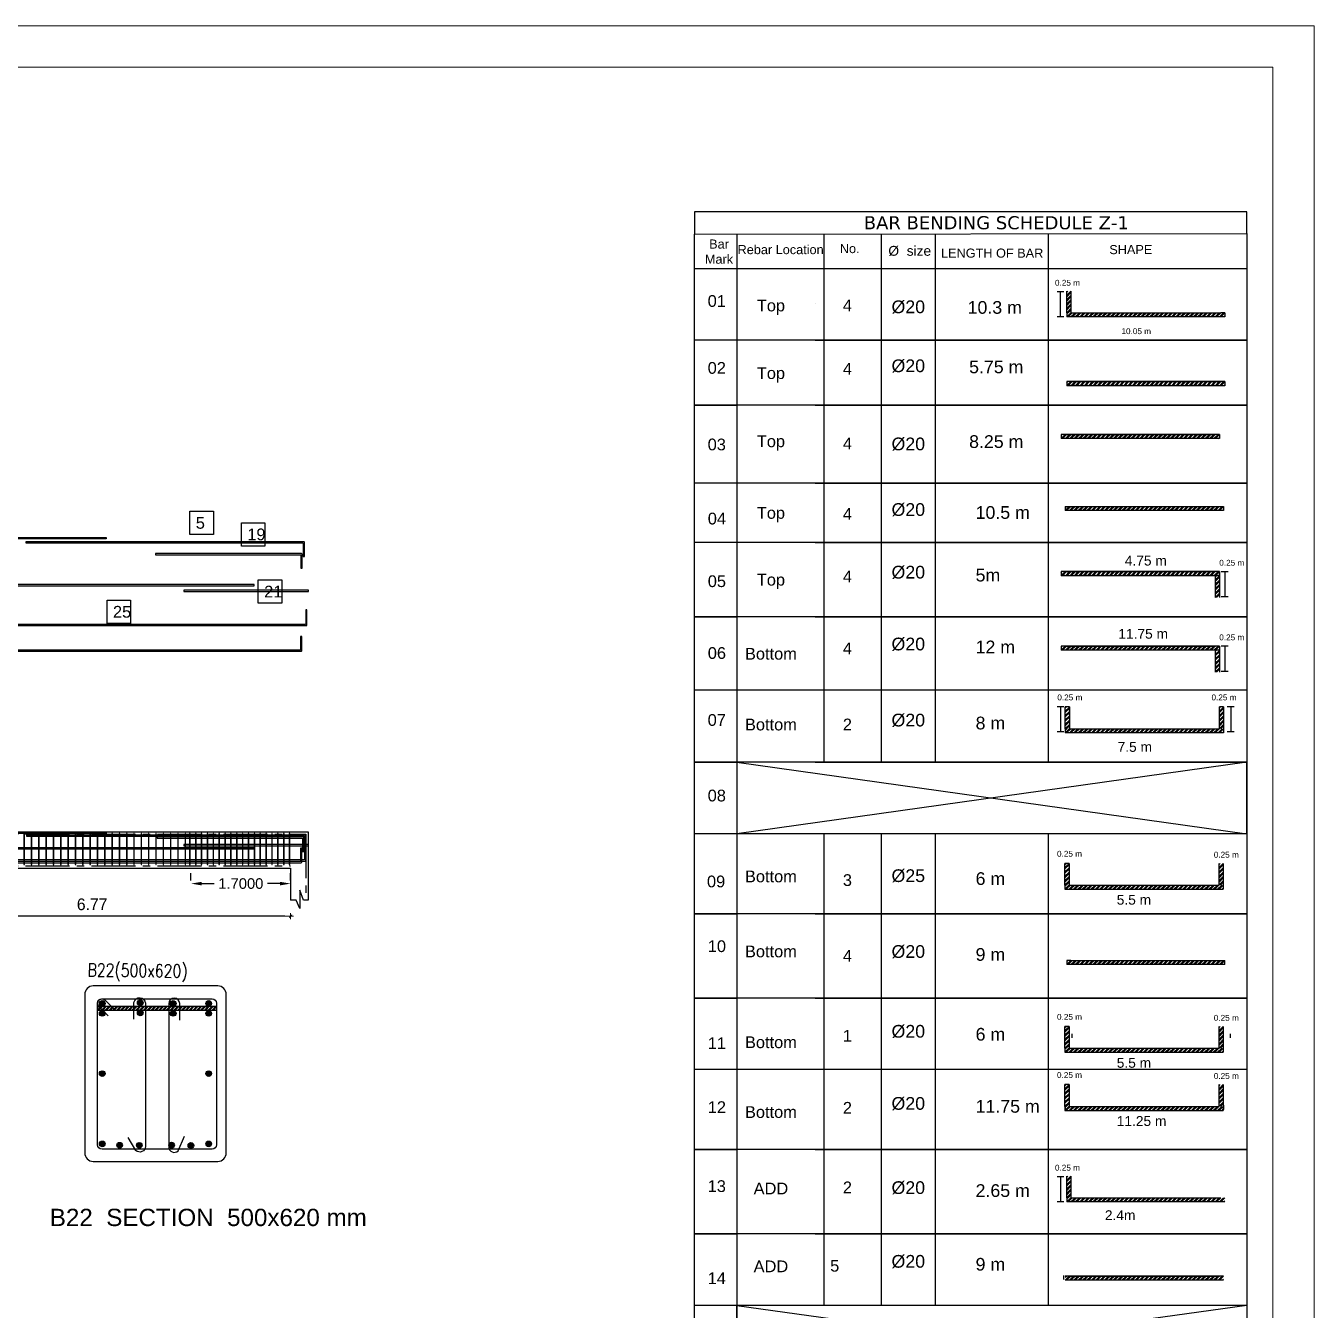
# Model space of a CAD drawing. Header units: inches. Extents: x 16 to 269, y 163 to 682.
# Drawn here: x 63.8 to 85.77, y 488.36 to 510.26 of the extents above; entities that cross this region are included whole.
import ezdxf
from ezdxf.enums import TextEntityAlignment as Align

# ---------------------------------------------------------------- set-up
doc = ezdxf.new("R2010")
doc.units = ezdxf.units.IN
doc.header["$MEASUREMENT"] = 0
doc.linetypes.add('CENTER2', pattern=[1.125, 0.75, -0.125, 0.125, -0.125])
doc.layers.get('Defpoints').update_dxf_attribs({"lineweight": 5})
for name, color, linetype in [('AutoRebar - BBS', 2, 'Continuous'), ('CDEC-FRAMING-PLAN', 7, 'Continuous'), ('CDEC-TEXT-25-SCALE', 70, 'Continuous'), ('S-ADDREINF', 3, 'Continuous'), ('S-MAINBAR', 5, 'Continuous'), ('S-OUTLINE', 7, 'Continuous'), ('S-SKIN', 6, 'Continuous'), ('S-TEXT', 2, 'Continuous'), ('Text', 7, 'Continuous')]:
    doc.layers.add(name, color=color, linetype=linetype)
doc.layers.add('Dim', color=7, linetype='Continuous', lineweight=5)
doc.layers.add('Sheet_Borders', color=7, linetype='Continuous', lineweight=5)
doc.styles.add('Arial_1', font='arial.ttf', dxfattribs={"height": 0.45})
doc.styles.add('CDEC-22-100', font='romans.shx', dxfattribs={"width": 0.8, "height": 0.22})
doc.styles.add('MtXpl_Verdana', font='verdana.ttf')
doc.styles.get("Standard").update_dxf_attribs({"font": 'arial.ttf'})
doc.styles.add('XREF-AXIS$0$X-OPTA', font='x-opta1d.shx')
doc.dimstyles.get("Standard").update_dxf_attribs({"dimtxt": 0.18, "dimasz": 0.18, "dimexe": 0.18, "dimexo": 0.0625, "dimgap": 0.09, "dimtad": 0, "dimtih": 1, "dimtoh": 1, "dimdec": 4, "dimzin": 0, "dimdsep": 46, "dimtxsty": 'Standard', "dimcen": 0.09, "dimadec": 0, "dimazin": 0, "dimtfac": 1, "dimtdec": 4, "dimtofl": 0, "dimtmove": 0, "dimatfit": 3, "dimfxl": 1, "dimtolj": 1, "dimtzin": 0, "dimarcsym": 0})
doc.dimstyles.new('XREF-AXIS$0$DIM100 FINAL..2010', dxfattribs={"dimtxt": 0.2, "dimasz": 0.1, "dimexe": 100, "dimexo": 100, "dimgap": 0.1, "dimtad": 1, "dimzin": 1, "dimdsep": 46, "dimtxsty": 'XREF-AXIS$0$X-OPTA', "dimblk": 'XREF-AXIS$0$TIK', "dimcen": 0.01, "dimse1": 1, "dimse2": 1, "dimclrd": 256, "dimclre": 1, "dimclrt": 3, "dimazin": 0, "dimtfac": 1, "dimtix": 1, "dimtmove": 1, "dimatfit": 3, "dimfxl": 10, "dimfxlon": 1, "dimarcsym": 0})

# ---------------------------------------------------------------- blocks, each defined once
blk = doc.blocks.new('XREF-AXIS$0$TIK')
for p, q in [((-1, 0), (0.5, 0)), ((0, 0.5), (0, -0.5))]:
    blk.add_line(p, q)
at = {"const_width": 0.15}
blk.add_lwpolyline([(0.25, 0.25), (-0.25, -0.25)], dxfattribs=at)
blk = doc.blocks.new('*D603')
at = {"layer": 'Defpoints', "color": 0, "transparency": 16777216}
for p in [(83.998, 75.398), (90.767, 75.398), (83.998, 73.407)]:
    blk.add_point(p, dxfattribs=at)
at = {"layer": 'Dim', "lineweight": -2, "transparency": 16777216}
blk.add_line((90.667, 73.407), (84.098, 73.407), dxfattribs=at)
at = {"layer": 'Dim', "lineweight": -2, "transparency": 16777216, "xscale": 0.1, "yscale": 0.1, "zscale": 0.1, "rotation": 180}
blk.add_blockref('XREF-AXIS$0$TIK', (83.998, 73.407), dxfattribs=at)
at = {"layer": 'Dim', "lineweight": -2, "transparency": 16777216, "xscale": 0.1, "yscale": 0.1, "zscale": 0.1}
blk.add_blockref('XREF-AXIS$0$TIK', (90.767, 73.407), dxfattribs=at)
at = {"layer": 'Dim', "color": 3, "transparency": 16777216, "insert": (87.382, 73.607), "char_height": 0.2, "attachment_point": 5, "style": 'XREF-AXIS$0$X-OPTA'}
blk.add_mtext('6.77', dxfattribs=at)
blk = doc.blocks.new('*D612')
at = {"layer": 'Defpoints', "color": 0, "transparency": 16777216}
for p in [(89.067, 73.952), (90.767, 73.961), (90.767, 73.952)]:
    blk.add_point(p, dxfattribs=at)
at = {"layer": 'Dim', "color": 0, "lineweight": -2, "transparency": 16777216}
for p, q in [((89.067, 74.014), (89.067, 74.141)), ((90.767, 74.014), (90.767, 74.141)), ((89.247, 73.961), (89.462, 73.961)), ((90.587, 73.961), (90.372, 73.961))]:
    blk.add_line(p, q, dxfattribs=at)
at = {"layer": 'Dim', "color": 0, "transparency": 16777216}
for points in [[(89.247, 73.991), (89.247, 73.931), (89.067, 73.961)], [(90.587, 73.991), (90.587, 73.931), (90.767, 73.961)]]:
    blk.add_solid(points, dxfattribs=at)
at = {"layer": 'Dim', "color": 0, "transparency": 16777216, "insert": (89.917, 73.961), "char_height": 0.18, "attachment_point": 5}
blk.add_mtext('\\A1;1.7000', dxfattribs=at)
blk = doc.blocks.new('*U596')
at = {"color": 1}
blk.add_lwpolyline([(0.005, -0.265), (0.005, 0.265), (-0.005, 0.265), (-0.005, -0.265)], close=True, dxfattribs=at)
blk = doc.blocks.new('*U597')
at = {"color": 0, "linetype": 'ByBlock', "lineweight": -2, "transparency": 16777216}
for p in [(0, 0), (0.1, 0), (0.2, 0), (0.3, 0), (0.4, 0), (0.5, 0), (0.6, 0), (0.7, 0), (0.8, 0), (0.9, 0), (1, 0), (1.1, 0), (1.2, 0), (1.3, 0), (1.4, 0), (1.5, 0), (1.6, 0), (1.7, 0)]:
    blk.add_blockref('*U596', p, dxfattribs=at)
blk = doc.blocks.new('*U582')
at = {"color": 1}
blk.add_lwpolyline([(0.005, -0.265), (0.005, 0.265), (-0.005, 0.265), (-0.005, -0.265)], close=True, dxfattribs=at)
blk = doc.blocks.new('*U583')
at = {"color": 0, "linetype": 'ByBlock', "lineweight": -2, "transparency": 16777216}
for p in [(0, 0), (0.125, 0), (0.25, 0), (0.375, 0), (0.5, 0), (0.625, 0), (0.75, 0), (0.875, 0), (1, 0), (1.125, 0), (1.25, 0), (1.375, 0), (1.5, 0), (1.625, 0), (1.75, 0), (1.875, 0), (2, 0), (2.125, 0), (2.25, 0), (2.375, 0), (2.5, 0), (2.625, 0), (2.75, 0), (2.875, 0), (3, 0), (3.125, 0), (3.25, 0)]:
    blk.add_blockref('*U582', p, dxfattribs=at)
blk = doc.blocks.new('753897')
at = {"layer": 'S-ADDREINF'}
h = blk.add_hatch(color=256, dxfattribs=at)
edge = h.paths.add_edge_path()
edge.add_arc((87.55509, 71.74815), 0.04826, 0, 360)
h = blk.add_hatch(color=256, dxfattribs=at)
edge = h.paths.add_edge_path()
edge.add_arc((88.20231, 71.7573), 0.04826, 0, 360)
h = blk.add_hatch(color=256, dxfattribs=at)
edge = h.paths.add_edge_path()
edge.add_arc((88.76488, 71.74815), 0.04826, 0, 360)
h = blk.add_hatch(color=256, dxfattribs=at)
edge = h.paths.add_edge_path()
edge.add_arc((89.36978, 71.74815), 0.04826, 0, 360)
at = {"layer": 'S-MAINBAR'}
h = blk.add_hatch(color=256, dxfattribs=at)
edge = h.paths.add_edge_path()
edge.add_arc((87.55509, 71.91707), 0.04826, 0, 360)
h = blk.add_hatch(color=256, dxfattribs=at)
edge = h.paths.add_edge_path()
edge.add_arc((88.20231, 71.92623), 0.04826, 0, 360)
h = blk.add_hatch(color=256, dxfattribs=at)
edge = h.paths.add_edge_path()
edge.add_arc((88.76488, 71.91707), 0.04826, 0, 360)
h = blk.add_hatch(color=256, dxfattribs=at)
edge = h.paths.add_edge_path()
edge.add_arc((89.36978, 71.91707), 0.04826, 0, 360)
h = blk.add_hatch(color=256, dxfattribs=at)
edge = h.paths.add_edge_path()
edge.add_arc((87.55509, 69.52322), 0.04826, 0, 360)
h = blk.add_hatch(color=256, dxfattribs=at)
edge = h.paths.add_edge_path()
edge.add_arc((87.85101, 69.49947), 0.04826, 0, 360)
at = {"layer": 'S-MAINBAR', "true_color": 0x136734}
h = blk.add_hatch(color=116, dxfattribs=at)
edge = h.paths.add_edge_path()
edge.add_arc((88.18608, 69.49884), 0.04826, 0, 360)
h = blk.add_hatch(color=116, dxfattribs=at)
edge = h.paths.add_edge_path()
edge.add_arc((88.73728, 69.50111), 0.04826, 0, 360)
at = {"layer": 'S-MAINBAR'}
h = blk.add_hatch(color=256, dxfattribs=at)
edge = h.paths.add_edge_path()
edge.add_arc((89.06659, 69.49696), 0.04826, 0, 360)
h = blk.add_hatch(color=256, dxfattribs=at)
edge = h.paths.add_edge_path()
edge.add_arc((89.36978, 69.52322), 0.04826, 0, 360)
at = {"layer": 'S-SKIN'}
h = blk.add_hatch(color=256, dxfattribs=at)
edge = h.paths.add_edge_path()
edge.add_arc((87.55509, 70.72015), 0.04826, 0, 360)
h = blk.add_hatch(color=256, dxfattribs=at)
edge = h.paths.add_edge_path()
edge.add_arc((89.36978, 70.72015), 0.04826, 0, 360)
at = {"layer": 'S-TEXT', "transparency": 33554687}
h = blk.add_hatch(dxfattribs=at)
h.set_pattern_fill('ANSI32', scale=0.004826)
h.set_pattern_definition([(45, (-393.049694, 944.723367), (-0.032506084, 0.032506084), []), (45, (-393.028023, 944.723367), (-0.032506084, 0.032506084), [])])
h.paths.add_polyline_path([(89.50343, 71.8693), (87.47923, 71.8693), (87.47923, 71.79775), (89.50343, 71.79775)])
at = {"layer": 'Text'}
h = blk.add_hatch(dxfattribs=at)
h.set_pattern_fill('ANSI32', color=5, scale=0.14042)
h.set_pattern_definition([(45, (77.798126, 118.40226), (-0.037234373, 0.037234373), []), (45, (77.82295, 118.40226), (-0.037234373, 0.037234373), [])])
h.paths.add_polyline_path([(104.06794, 84.06545), (103.99773, 84.06545), (103.99773, 83.69451), (104.06794, 83.69451)])
h = blk.add_hatch(dxfattribs=at)
h.set_pattern_fill('ANSI32', color=5, scale=0.14042)
h.set_pattern_definition([(45, (77.798126, 113.93782), (-0.037234373, 0.037234373), []), (45, (77.82295, 113.93782), (-0.037234373, 0.037234373), [])])
h.paths.add_polyline_path([(106.69464, 83.6243), (106.69464, 83.69451), (103.99773, 83.69451), (103.99773, 83.6243)])
h = blk.add_hatch(dxfattribs=at)
h.set_pattern_fill('ANSI32', color=5, scale=0.14042)
h.set_pattern_definition([(45, (77.798126, 112.76486), (-0.037234373, 0.037234373), []), (45, (77.82295, 112.76486), (-0.037234373, 0.037234373), [])])
h.paths.add_polyline_path([(106.69464, 82.45134), (106.69464, 82.52155), (103.99773, 82.52155), (103.99773, 82.45134)])
h = blk.add_hatch(dxfattribs=at)
h.set_pattern_fill('ANSI32', color=5, scale=0.14042)
h.set_pattern_definition([(45, (77.704383, 111.862206), (-0.037234373, 0.037234373), []), (45, (77.729206, 111.862206), (-0.037234373, 0.037234373), [])])
h.paths.add_polyline_path([(106.60237, 81.6189), (103.90399, 81.6189), (103.90399, 81.54869), (106.60237, 81.54869)])
h = blk.add_hatch(dxfattribs=at)
h.set_pattern_fill('ANSI32', color=5, scale=0.14042)
h.set_pattern_definition([(45, (77.773294, 110.63706), (-0.037234373, 0.037234373), []), (45, (77.798117, 110.63706), (-0.037234373, 0.037234373), [])])
h.paths.add_polyline_path([(106.67128, 80.39375), (103.9729, 80.39375), (103.9729, 80.32354), (106.67128, 80.32354)])
h = blk.add_hatch(dxfattribs=at)
h.set_pattern_fill('ANSI32', color=5, scale=0.14042)
h.set_pattern_definition([(45, (77.704383, 109.52449), (-0.037234373, 0.037234373), []), (45, (77.729206, 109.52449), (-0.037234373, 0.037234373), [])])
h.paths.add_polyline_path([(106.60237, 79.28118), (103.90399, 79.28118), (103.90399, 79.21097), (106.60237, 79.21097)])
h = blk.add_hatch(dxfattribs=at)
h.set_pattern_fill('ANSI32', color=5, scale=0.14042)
h.set_pattern_definition([(45, (80.33202, 113.547344), (-0.037234373, 0.037234373), []), (45, (80.356843, 113.547344), (-0.037234373, 0.037234373), [])])
h.paths.add_polyline_path([(106.60184, 79.21053), (106.53163, 79.21053), (106.53163, 78.83959), (106.60184, 78.83959)])
h = blk.add_hatch(dxfattribs=at)
h.set_pattern_fill('ANSI32', color=5, scale=0.14042)
h.set_pattern_definition([(45, (77.704383, 108.2531), (-0.037234373, 0.037234373), []), (45, (77.729206, 108.2531), (-0.037234373, 0.037234373), [])])
h.paths.add_polyline_path([(106.60237, 78.00979), (103.90399, 78.00979), (103.90399, 77.93958), (106.60237, 77.93958)])
h = blk.add_hatch(dxfattribs=at)
h.set_pattern_fill('ANSI32', color=5, scale=0.14042)
h.set_pattern_definition([(45, (80.33202, 112.27595), (-0.037234373, 0.037234373), []), (45, (80.356843, 112.27595), (-0.037234373, 0.037234373), [])])
h.paths.add_polyline_path([(106.60184, 77.93914), (106.53163, 77.93914), (106.53163, 77.5682), (106.60184, 77.5682)])
h = blk.add_hatch(dxfattribs=at)
h.set_pattern_fill('ANSI32', color=5, scale=0.14042)
h.set_pattern_definition([(45, (77.773294, 111.30972), (-0.037234373, 0.037234373), []), (45, (77.798117, 111.30972), (-0.037234373, 0.037234373), [])])
h.paths.add_polyline_path([(104.04311, 76.97291), (103.9729, 76.97291), (103.9729, 76.60197), (104.04311, 76.60197)])
h = blk.add_hatch(dxfattribs=at)
h.set_pattern_fill('ANSI32', color=5, scale=0.14042)
h.set_pattern_definition([(45, (80.40146, 111.30972), (-0.037234373, 0.037234373), []), (45, (80.426283, 111.30972), (-0.037234373, 0.037234373), [])])
h.paths.add_polyline_path([(106.67128, 76.97291), (106.60107, 76.97291), (106.60107, 76.60197), (106.67128, 76.60197)])
h = blk.add_hatch(dxfattribs=at)
h.set_pattern_fill('ANSI32', color=5, scale=0.14042)
h.set_pattern_definition([(45, (77.773294, 106.845277), (-0.037234373, 0.037234373), []), (45, (77.798117, 106.845277), (-0.037234373, 0.037234373), [])])
h.paths.add_polyline_path([(106.67128, 76.60197), (103.9729, 76.60197), (103.9729, 76.53176), (106.67128, 76.53176)])
h = blk.add_hatch(dxfattribs=at)
h.set_pattern_fill('ANSI32', color=5, scale=0.14042)
h.set_pattern_definition([(45, (77.76742, 108.64365), (-0.037234373, 0.037234373), []), (45, (77.792245, 108.64365), (-0.037234373, 0.037234373), [])])
h.paths.add_polyline_path([(104.03724, 74.30683), (103.96703, 74.30683), (103.96703, 73.93589), (104.03724, 73.93589)])
h = blk.add_hatch(dxfattribs=at)
h.set_pattern_fill('ANSI32', color=5, scale=0.14042)
h.set_pattern_definition([(45, (80.39559, 108.64365), (-0.037234373, 0.037234373), []), (45, (80.42041, 108.64365), (-0.037234373, 0.037234373), [])])
h.paths.add_polyline_path([(106.66541, 74.30683), (106.5952, 74.30683), (106.5952, 73.93589), (106.66541, 73.93589)])
h = blk.add_hatch(dxfattribs=at)
h.set_pattern_fill('ANSI32', color=5, scale=0.14042)
h.set_pattern_definition([(45, (77.76742, 104.179204), (-0.037234373, 0.037234373), []), (45, (77.792245, 104.179204), (-0.037234373, 0.037234373), [])])
h.paths.add_polyline_path([(106.66541, 73.93589), (103.96703, 73.93589), (103.96703, 73.86568), (106.66541, 73.86568)])
h = blk.add_hatch(dxfattribs=at)
h.set_pattern_fill('ANSI32', color=5, scale=0.14042)
h.set_pattern_definition([(45, (77.798126, 102.895496), (-0.037234373, 0.037234373), []), (45, (77.82295, 102.895496), (-0.037234373, 0.037234373), [])])
h.paths.add_polyline_path([(106.69464, 72.58198), (106.69464, 72.65219), (103.99773, 72.65219), (103.99773, 72.58198)])
h = blk.add_hatch(dxfattribs=at)
h.set_pattern_fill('ANSI32', color=5, scale=0.14042)
h.set_pattern_definition([(45, (77.76742, 105.862466), (-0.037234373, 0.037234373), []), (45, (77.792245, 105.862466), (-0.037234373, 0.037234373), [])])
h.paths.add_polyline_path([(104.03724, 71.52565), (103.96703, 71.52565), (103.96703, 71.15471), (104.03724, 71.15471)])
h = blk.add_hatch(dxfattribs=at)
h.set_pattern_fill('ANSI32', color=5, scale=0.14042)
h.set_pattern_definition([(45, (80.39559, 105.862466), (-0.037234373, 0.037234373), []), (45, (80.42041, 105.862466), (-0.037234373, 0.037234373), [])])
h.paths.add_polyline_path([(106.66541, 71.52565), (106.5952, 71.52565), (106.5952, 71.15471), (106.66541, 71.15471)])
h = blk.add_hatch(dxfattribs=at)
h.set_pattern_fill('ANSI32', color=5, scale=0.14042)
h.set_pattern_definition([(45, (77.76742, 101.39802), (-0.037234373, 0.037234373), []), (45, (77.792245, 101.39802), (-0.037234373, 0.037234373), [])])
h.paths.add_polyline_path([(106.66541, 71.15471), (103.96703, 71.15471), (103.96703, 71.0845), (106.66541, 71.0845)])
h = blk.add_hatch(dxfattribs=at)
h.set_pattern_fill('ANSI32', color=5, scale=0.14042)
h.set_pattern_definition([(45, (77.76742, 104.8707), (-0.037234373, 0.037234373), []), (45, (77.792245, 104.8707), (-0.037234373, 0.037234373), [])])
h.paths.add_polyline_path([(104.03724, 70.53388), (103.96703, 70.53388), (103.96703, 70.16294), (104.03724, 70.16294)])
h = blk.add_hatch(dxfattribs=at)
h.set_pattern_fill('ANSI32', color=5, scale=0.14042)
h.set_pattern_definition([(45, (80.39559, 104.8707), (-0.037234373, 0.037234373), []), (45, (80.42041, 104.8707), (-0.037234373, 0.037234373), [])])
h.paths.add_polyline_path([(106.66541, 70.53388), (106.5952, 70.53388), (106.5952, 70.16294), (106.66541, 70.16294)])
h = blk.add_hatch(dxfattribs=at)
h.set_pattern_fill('ANSI32', color=5, scale=0.14042)
h.set_pattern_definition([(45, (77.76742, 100.406255), (-0.037234373, 0.037234373), []), (45, (77.792245, 100.406255), (-0.037234373, 0.037234373), [])])
h.paths.add_polyline_path([(106.66541, 70.16294), (103.96703, 70.16294), (103.96703, 70.09273), (106.66541, 70.09273)])
h = blk.add_hatch(dxfattribs=at)
h.set_pattern_fill('ANSI32', color=5, scale=0.14042)
h.set_pattern_definition([(45, (77.798126, 103.311726), (-0.037234373, 0.037234373), []), (45, (77.82295, 103.311726), (-0.037234373, 0.037234373), [])])
h.paths.add_polyline_path([(104.06794, 68.97491), (103.99773, 68.97491), (103.99773, 68.60397), (104.06794, 68.60397)])
h = blk.add_hatch(dxfattribs=at)
h.set_pattern_fill('ANSI32', color=5, scale=0.14042)
h.set_pattern_definition([(45, (77.798126, 98.84728), (-0.037234373, 0.037234373), []), (45, (77.82295, 98.84728), (-0.037234373, 0.037234373), [])])
h.paths.add_polyline_path([(106.69464, 68.53376), (106.69464, 68.60397), (103.99773, 68.60397), (103.99773, 68.53376)])
h = blk.add_hatch(dxfattribs=at)
h.set_pattern_fill('ANSI32', color=5, scale=0.14042)
h.set_pattern_definition([(45, (77.773294, 97.50956), (-0.037234373, 0.037234373), []), (45, (77.798117, 97.50956), (-0.037234373, 0.037234373), [])])
h.paths.add_polyline_path([(106.67128, 67.26625), (103.9729, 67.26625), (103.9729, 67.19604), (106.67128, 67.19604)])
for p, q in [((103.95095, 84.05377), (103.83258, 84.05377)), ((103.89045, 83.6243), (103.89045, 84.05377)), ((103.95095, 83.6243), (103.83258, 83.6243)), ((106.69464, 83.69451), (106.62443, 83.69451)), ((106.69464, 83.69451), (106.69464, 83.6243)), ((106.69464, 82.52155), (103.99773, 82.52155)), ((106.69464, 82.52155), (106.69464, 82.45134)), ((106.60237, 81.6189), (103.90399, 81.6189)), ((107.06995, 79.78021), (97.65406, 79.78021)), ((106.60237, 79.28118), (103.90399, 79.28118)), ((106.75215, 79.27891), (106.63377, 79.27891)), ((106.69296, 79.27891), (106.69296, 78.84944)), ((106.75215, 78.84944), (106.63377, 78.84944)), ((97.65406, 78.50882), (98.37392, 78.50882)), ((107.06995, 78.50882), (97.65406, 78.50882)), ((99.70875, 78.50882), (107.06995, 78.50882)), ((106.60237, 78.00979), (103.90399, 78.00979)), ((106.75215, 78.00751), (106.63377, 78.00751)), ((106.69296, 78.00751), (106.69296, 77.57805)), ((106.75215, 77.57805), (106.63377, 77.57805)), ((107.06995, 77.26208), (97.65406, 77.26208)), ((107.06995, 77.26208), (99.70875, 77.26208)), ((103.95095, 76.97733), (103.83258, 76.97733)), ((103.89177, 76.97733), (103.89177, 76.54786)), ((104.04311, 76.97291), (103.9729, 76.97291)), ((106.67128, 76.97291), (106.60107, 76.97291)), ((106.85391, 76.97733), (106.73554, 76.97733)), ((106.79472, 76.97733), (106.79472, 76.54786)), ((103.95095, 76.54786), (103.83258, 76.54786)), ((106.85391, 76.54786), (106.73554, 76.54786)), ((97.65406, 76.0328), (98.37392, 76.0328)), ((107.06995, 76.0328), (97.65406, 76.0328)), ((98.37392, 76.0328), (107.06995, 74.81233)), ((107.06995, 76.0328), (98.37392, 74.81233)), ((99.70875, 76.0328), (107.06995, 76.0328)), ((107.06995, 74.81233), (107.06995, 76.0328)), ((104.03724, 74.30683), (103.96703, 74.30683)), ((103.96703, 73.86568), (106.66541, 73.86568)), ((97.65406, 73.44765), (98.37392, 73.44765)), ((107.06995, 73.44765), (97.65406, 73.44765)), ((99.70875, 73.44765), (107.06995, 73.44765)), ((104.06794, 72.65219), (103.99773, 72.65219)), ((106.62443, 72.65219), (106.69611, 72.65219)), ((106.69611, 72.58198), (106.69611, 72.65219)), ((104.03724, 71.52565), (103.96703, 71.52565)), ((106.78793, 71.3314), (106.78793, 71.40161)), ((103.96703, 71.0845), (106.66541, 71.0845)), ((104.03724, 70.53388), (103.96703, 70.53388)), ((103.96703, 70.09273), (106.66541, 70.09273)), ((103.95095, 68.96323), (103.83258, 68.96323)), ((103.89177, 68.96323), (103.89177, 68.53376)), ((103.95095, 68.53376), (103.83258, 68.53376)), ((106.67128, 67.26625), (103.9729, 67.26625)), ((107.06995, 66.76559), (98.37392, 65.56542)), ((98.37392, 65.56542), (98.37392, 66.76559)), ((98.37392, 66.76559), (107.06995, 65.56542))]:
    blk.add_line(p, q)
at = {"color": 5}
for points in [[(87.62413, 79.84165), (76.97274, 79.84165), (76.97274, 79.86165), (87.62413, 79.86165)], [(87.62413, 74.81413), (76.97274, 74.81413), (76.97274, 74.83413), (87.62413, 74.83413)]]:
    blk.add_lwpolyline(points, close=True, dxfattribs=at)
at = {"color": 5, "lineweight": 30}
for points in [[(91.00074, 79.54169), (91.00074, 79.78169, 0.41421356), (90.99074, 79.79169), (86.25074, 79.79169), (86.25074, 79.77169), (90.97074, 79.77169, -0.41421356), (90.98074, 79.76169), (90.98074, 79.54169)], [(82.77362, 78.36042), (91.03348, 78.36042, 0.41421356), (91.04348, 78.37042), (91.04348, 78.63042), (91.02348, 78.63042), (91.02348, 78.39042, -0.41421356), (91.01348, 78.38042), (82.77362, 78.38042)], [(91.01569, 74.53926), (91.01569, 74.77926, 0.41421356), (91.00569, 74.78926), (86.26569, 74.78926), (86.26569, 74.76926), (90.98569, 74.76926, -0.41421356), (90.99569, 74.75926), (90.99569, 74.53926)], [(82.75535, 74.34513), (91.01521, 74.34513, 0.41421356), (91.02521, 74.35513), (91.02521, 74.61513), (91.00521, 74.61513), (91.00521, 74.37513, -0.41421356), (90.99521, 74.36513), (82.75535, 74.36513)]]:
    blk.add_lwpolyline(points, format="xyb", close=True, dxfattribs=at)
at = {"color": 3, "lineweight": 30}
for points in [[(90.96064, 79.33842), (90.96064, 79.57842, 0.41421356), (90.95064, 79.58842), (88.46064, 79.58842), (88.46064, 79.56842), (90.93064, 79.56842, -0.41421356), (90.94064, 79.55842), (90.94064, 79.33842)], [(90.98937, 74.50784), (90.98937, 74.74784, 0.41421356), (90.97937, 74.75784), (88.48937, 74.75784), (88.48937, 74.73784), (90.95937, 74.73784, -0.41421356), (90.96937, 74.72784), (90.96937, 74.50784)]]:
    blk.add_lwpolyline(points, format="xyb", close=True, dxfattribs=at)
at = {"color": 1}
for points in [[(78.14419, 79.04184), (90.14419, 79.04184), (90.14419, 79.06184), (78.14419, 79.06184)], [(88.94419, 78.94406), (91.06831, 78.94406), (91.06831, 78.96406), (88.94419, 78.96406)], [(78.14419, 74.55233), (90.14419, 74.55233), (90.14419, 74.57233), (78.14419, 74.57233)], [(88.94419, 74.60604), (91.06831, 74.60604), (91.06831, 74.62604), (88.94419, 74.62604)]]:
    blk.add_lwpolyline(points, close=True, dxfattribs=at)
at = {"color": 116, "lineweight": 30, "true_color": 0x136734}
for points in [[(90.93692, 78.17308), (90.93692, 77.95308, -0.41421356), (90.92692, 77.94308), (79.73692, 77.94308, -0.41421356), (79.72692, 77.95308), (79.72692, 78.17308), (79.70692, 78.17308), (79.70692, 77.93308, 0.41421356), (79.71692, 77.92308), (90.94692, 77.92308, 0.41421356), (90.95692, 77.93308), (90.95692, 78.17308)], [(90.93692, 74.56536), (90.93692, 74.34536, -0.41421356), (90.92692, 74.33536), (79.73692, 74.33536, -0.41421356), (79.72692, 74.34536), (79.72692, 74.56536), (79.70692, 74.56536), (79.70692, 74.32536, 0.41421356), (79.71692, 74.31536), (90.94692, 74.31536, 0.41421356), (90.95692, 74.32536), (90.95692, 74.56536)]]:
    blk.add_lwpolyline(points, format="xyb", close=True, dxfattribs=at)
at = {"layer": 'AutoRebar - BBS', "color": 5, "lineweight": 30}
blk.add_lwpolyline([(87.65693, 71.7073), (87.49748, 71.86675, -0.66817864), (87.55063, 71.99506), (89.42826, 71.99506, -0.41421356), (89.50343, 71.9199), (89.50343, 69.50776, -0.41421356), (89.42826, 69.4326), (87.55063, 69.4326, -0.41421356), (87.47546, 69.50776), (87.47546, 71.9199, -0.66817864), (87.60378, 71.97305), (87.76323, 71.8136)], format="xyb", dxfattribs=at)
at = {"layer": 'AutoRebar - BBS', "color": 240, "lineweight": 30, "true_color": 0xed1f24}
for points in [[(88.09528, 71.65008), (88.09528, 71.93315, -0.91358064), (88.29059, 71.92045), (88.29059, 69.47815, -0.66817864), (88.12951, 69.41143), (87.99581, 69.63295)], [(88.87601, 71.6312), (88.87601, 71.91427, 1), (88.68729, 71.91427), (88.68729, 69.47198, 0.66817864), (88.84837, 69.40525), (88.95679, 69.65314)]]:
    blk.add_lwpolyline(points, format="xyb", dxfattribs=at)
at = {"layer": 'CDEC-FRAMING-PLAN'}
for p, q in [((83.99765, 74.84599), (91.06521, 74.84599)), ((91.06521, 74.84599), (91.06521, 73.67715)), ((83.99765, 74.22599), (90.76691, 74.22599)), ((90.76691, 74.22599), (90.76691, 73.67715))]:
    blk.add_line(p, q, dxfattribs=at)
at = {"layer": 'CDEC-FRAMING-PLAN', "linetype": 'CENTER2'}
for p, q in [((83.99765, 74.80599), (91.02521, 74.80599)), ((91.02521, 74.80599), (91.02521, 73.67715)), ((83.99765, 74.26599), (90.76691, 74.26599))]:
    blk.add_line(p, q, dxfattribs=at)
at = {"layer": 'CDEC-FRAMING-PLAN', "color": 1}
blk.add_lwpolyline([(97.65406, 85.03568), (107.06995, 85.0454), (107.06995, 85.41475), (97.65406, 85.41475)], close=True, dxfattribs=at)
at = {"layer": 'S-ADDREINF'}
for centre in [(87.55509, 71.74815), (88.20231, 71.7573), (88.76488, 71.74815), (89.36978, 71.74815)]:
    blk.add_circle(centre, 0.04826, dxfattribs=at)
at = {"layer": 'S-MAINBAR'}
for centre in [(87.55509, 71.91707), (88.20231, 71.92623), (88.76488, 71.91707), (89.36978, 71.91707), (87.55509, 69.52322), (87.85101, 69.49947), (89.06659, 69.49696), (89.36978, 69.52322)]:
    blk.add_circle(centre, 0.04826, dxfattribs=at)
at = {"layer": 'S-MAINBAR', "color": 116, "true_color": 0x136734}
for centre in [(88.18608, 69.49884), (88.73728, 69.50111)]:
    blk.add_circle(centre, 0.04826, dxfattribs=at)
at = {"layer": 'S-OUTLINE'}
blk.add_lwpolyline([(87.25586, 69.36878, 0.41421356), (87.40065, 69.22399), (89.52422, 69.22399, 0.41421356), (89.66901, 69.36878), (89.66901, 72.07151, 0.41421356), (89.52422, 72.2163), (87.40065, 72.2163, 0.41421356), (87.25586, 72.07151)], format="xyb", close=True, dxfattribs=at)
at = {"layer": 'S-SKIN'}
for centre in [(87.55509, 70.72015), (89.36978, 70.72015)]:
    blk.add_circle(centre, 0.04826, dxfattribs=at)
at = {"layer": 'S-TEXT', "color": 1}
blk.add_lwpolyline([(91.06521, 73.67715), (90.98719, 73.67715), (90.92337, 73.84657), (90.92337, 73.53796), (90.85874, 73.67715), (90.76691, 73.67715)], dxfattribs=at)
at = {"layer": 'S-TEXT'}
blk.add_lwpolyline([(87.47923, 71.8693), (89.50343, 71.8693), (89.50343, 71.79775), (87.47923, 71.79775)], close=True, dxfattribs=at)
at = {"layer": 'Text'}
for p, q in [((98.37392, 85.03642), (98.37392, 54.54797)), ((99.85719, 85.03795), (99.85719, 76.0328)), ((100.83542, 85.03642), (100.83542, 76.0328)), ((101.75361, 85.03642), (101.75361, 76.0328)), ((103.68107, 85.03642), (103.68107, 76.0328)), ((97.65216, 84.45034), (107.06805, 84.45034)), ((103.99773, 83.69451), (103.99773, 84.06545)), ((104.06794, 84.06545), (104.06794, 83.69451)), ((99.70875, 83.85407), (99.70875, 83.85407)), ((103.99773, 83.69451), (103.99773, 83.6243)), ((106.69611, 83.6243), (103.99773, 83.6243)), ((104.06794, 83.69451), (106.62443, 83.69451)), ((107.06995, 83.22608), (97.65406, 83.22608)), ((99.70875, 83.22608), (107.06995, 83.22608)), ((103.99773, 82.52155), (103.99773, 82.45134)), ((106.69611, 82.45134), (103.99773, 82.45134)), ((104.06794, 82.52155), (106.62443, 82.52155)), ((97.65216, 82.11837), (98.37392, 82.11837)), ((107.06995, 82.11837), (97.65406, 82.11837)), ((99.70875, 82.11837), (107.06805, 82.11837)), ((103.90399, 81.6189), (103.90399, 81.54869)), ((106.60237, 81.54869), (103.90399, 81.54869)), ((103.9742, 81.6189), (106.53216, 81.6189)), ((106.60237, 81.6189), (106.60237, 81.54869)), ((107.06995, 80.79211), (97.65406, 80.79211)), ((99.70875, 80.79211), (107.06805, 80.79211)), ((103.9729, 80.39375), (106.67128, 80.39375)), ((103.9729, 80.39375), (103.9729, 80.32354)), ((106.67128, 80.32354), (103.9729, 80.32354)), ((106.67128, 80.39375), (106.67128, 80.32354)), ((99.70875, 79.78021), (107.06805, 79.78021)), ((103.90399, 79.28118), (103.90399, 79.21097)), ((106.60237, 79.21097), (103.90399, 79.21097)), ((103.9742, 79.28118), (106.53216, 79.28118)), ((106.53179, 79.21097), (106.53179, 78.84003)), ((106.60184, 79.21053), (106.60184, 78.83959)), ((106.60237, 79.28118), (106.60237, 79.21097)), ((103.90399, 78.00979), (103.90399, 77.93958)), ((103.9742, 78.00979), (106.53216, 78.00979)), ((106.60237, 78.00979), (106.60237, 77.93958)), ((106.60237, 77.93958), (103.90399, 77.93958)), ((106.53179, 77.93958), (106.53179, 77.56864)), ((106.60184, 77.93914), (106.60184, 77.5682)), ((103.9729, 76.60197), (103.9729, 76.97291)), ((104.04311, 76.97291), (104.04311, 76.60197)), ((106.60107, 76.60197), (106.60107, 76.97291)), ((106.67128, 76.97291), (106.67128, 76.60197)), ((103.9729, 76.60197), (103.9729, 76.53176)), ((106.67128, 76.53176), (103.9729, 76.53176)), ((104.04311, 76.60197), (106.60107, 76.60197)), ((106.67128, 76.60197), (106.67128, 76.53176)), ((98.37392, 74.81233), (97.65406, 74.81233)), ((107.06995, 74.81233), (97.65406, 74.81233)), ((107.06995, 74.81233), (99.70875, 74.81233)), ((99.85719, 74.81233), (99.85719, 66.76559)), ((100.83542, 74.81233), (100.83542, 66.76559)), ((101.75361, 74.81233), (101.75361, 66.76559)), ((103.68107, 74.81233), (103.68107, 66.76559)), ((103.96703, 73.93589), (103.96703, 74.30683)), ((104.03724, 74.30683), (104.03724, 73.93589)), ((106.5952, 73.93589), (106.5952, 74.30683)), ((106.66541, 74.30683), (106.66541, 73.93589)), ((103.96703, 73.93589), (103.96703, 73.86568)), ((104.03724, 73.93589), (106.5952, 73.93589)), ((106.66541, 73.93589), (106.66541, 73.86568)), ((103.99773, 72.65219), (103.99773, 72.58198)), ((106.69611, 72.58198), (103.99773, 72.58198)), ((104.06794, 72.65219), (106.62443, 72.65219)), ((97.65406, 72.00943), (98.37392, 72.00943)), ((107.06995, 72.00943), (97.65406, 72.00943)), ((99.70875, 72.00943), (107.06995, 72.00943)), ((103.96703, 71.15471), (103.96703, 71.52565)), ((104.03724, 71.52565), (104.03724, 71.15471)), ((104.09202, 71.3314), (104.09202, 71.40161)), ((106.5952, 71.15471), (106.5952, 71.52565)), ((106.66541, 71.52565), (106.66541, 71.15471)), ((103.96703, 71.15471), (103.96703, 71.0845)), ((104.03724, 71.15471), (106.5952, 71.15471)), ((106.66541, 71.15471), (106.66541, 71.0845)), ((98.37392, 70.78896), (97.65406, 70.78896)), ((107.06995, 70.78896), (97.65406, 70.78896)), ((107.06995, 70.78896), (99.70875, 70.78896)), ((103.96703, 70.16294), (103.96703, 70.53388)), ((104.03724, 70.53388), (104.03724, 70.16294)), ((106.5952, 70.16294), (106.5952, 70.53388)), ((106.66541, 70.53388), (106.66541, 70.16294)), ((103.96703, 70.16294), (103.96703, 70.09273)), ((103.9729, 70.18074), (103.9729, 70.11053)), ((104.03724, 70.16294), (106.5952, 70.16294)), ((106.66541, 70.16294), (106.66541, 70.09273)), ((106.67128, 70.18074), (106.67128, 70.11053)), ((97.65406, 69.42428), (98.37392, 69.42428)), ((98.37392, 69.42428), (97.65406, 69.42428)), ((107.06995, 69.42428), (97.65406, 69.42428)), ((99.70875, 69.42428), (107.06995, 69.42428)), ((107.06995, 69.42428), (99.70875, 69.42428)), ((103.99773, 68.60397), (103.99773, 68.97491)), ((104.06794, 68.97491), (104.06794, 68.60397)), ((103.99773, 68.60397), (103.99773, 68.53376)), ((104.06794, 68.60397), (106.62443, 68.60397)), ((106.69611, 68.53376), (103.99773, 68.53376)), ((97.65406, 67.98606), (98.37392, 67.98606)), ((107.06995, 67.98606), (97.65406, 67.98606)), ((99.70875, 67.98606), (107.06995, 67.98606)), ((103.95126, 67.20809), (103.95126, 67.2783)), ((104.04311, 67.26625), (106.60107, 67.26625)), ((106.67128, 67.19604), (103.9729, 67.19604)), ((98.37392, 66.76559), (97.65406, 66.76559)), ((107.06995, 66.76559), (97.65406, 66.76559)), ((107.06995, 66.76559), (99.70875, 66.76559))]:
    blk.add_line(p, q, dxfattribs=at)
blk.add_lwpolyline([(97.65406, 54.54797), (97.65406, 85.03568), (107.06995, 85.0454), (107.06995, 54.54797)], dxfattribs=at)
at = {"color": 5}
for name, p in [('*U583', (85.72167, 74.55233)), ('*U597', (89.04846, 74.55233))]:
    blk.add_blockref(name, p, dxfattribs=at)
at = {"color": 5, "char_height": 0.2, "attachment_point": 1, "bg_fill": 16, "box_fill_scale": 1.5, "bg_fill_color": 256, "bg_fill_transparency": 0}
for s, insert in [('5', (89.14959, 80.21253)), ('25', (87.73742, 78.69659))]:
    blk.add_mtext_dynamic_manual_height_columns(s, width=0.2, gutter_width=12.5, heights=[0], dxfattribs=dict(at, insert=insert))
at = {"color": 3, "insert": (90.02734, 80.0161), "char_height": 0.2, "attachment_point": 1, "bg_fill": 16, "box_fill_scale": 1.5, "bg_fill_color": 256, "bg_fill_transparency": 0}
blk.add_mtext_dynamic_manual_height_columns('19', width=0.2, gutter_width=12.5, heights=[0], dxfattribs=at)
at = {"color": 1, "insert": (90.31517, 79.04081), "char_height": 0.2, "attachment_point": 1, "bg_fill": 16, "box_fill_scale": 1.5, "bg_fill_color": 256, "bg_fill_transparency": 0}
blk.add_mtext_dynamic_manual_height_columns('21', width=0.2, gutter_width=12.5, heights=[0], dxfattribs=at)
at = {"layer": 'CDEC-FRAMING-PLAN', "color": 1, "insert": (100.53828, 85.34287), "char_height": 0.2231366, "attachment_point": 1, "line_spacing_factor": 4, "style": 'MtXpl_Verdana'}
blk.add_mtext_dynamic_manual_height_columns('\\pxt17;BAR BENDING SCHEDULE Z-1 ', width=5.9676167, gutter_width=0.06136, heights=[0], dxfattribs=at)
at = {"layer": 'CDEC-TEXT-25-SCALE', "style": 'CDEC-22-100', "width": 0.8}
blk.add_text('B22(500x620)', height=0.22, rotation=359.263306, dxfattribs=at).set_placement((87.30312, 72.38011))
at = {"layer": 'Text'}
blk.add_text('B22  SECTION  500x620 mm   ', height=0.2950007, dxfattribs=at).set_placement((89.53453, 68.26863), align=Align.MIDDLE_CENTER)
at = {"layer": 'Text', "attachment_point": 1, "style": 'Arial_1'}
for s, width, heights, insert, char_height in [('\\pxqc;Bar Mark', 0.5878655, [0], (97.77595, 84.94502), 0.154887), ('Rebar Location', 1.6546498, [0], (98.38693, 84.85016), 0.154887), ('No.', 0.9798314, [0], (100.12986, 84.86753), 0.154887), ('SHAPE', 0.9798314, [0], (104.72439, 84.85016), 0.154887), ('LENGTH OF BAR', 1.804158, [0], (101.85582, 84.79049), 0.154887), ('0.25 m', 0.9798314, [0.18073], (103.79771, 84.25689), 0.1), ('\\pxqc;01', 0.5878655, [0], (97.73814, 83.99644), 0.2), ('\\pxqc;Top', 0.5878655, [0], (98.6611, 83.91944), 0.2), ('\\pxqc;4', 0.5878655, [0], (99.96524, 83.91944), 0.2), ('{\\H1.08333x;Ø20}', 0.5227858, [0.18073], (101.01133, 83.90542), 0.2), ('{\\H1.08333x;10.3 m}', 0.9798314, [0.18073], (102.30859, 83.89517), 0.2), ('10.05 m', 0.9798314, [0.18073], (104.93116, 83.43129), 0.1), ('\\pxqc;02', 0.5878655, [0], (97.73814, 82.85541), 0.2), ('\\pxqc;4', 0.5878655, [0], (99.96524, 82.83888), 0.2), ('{\\H1.08333x;Ø20}', 0.5227858, [0.18073], (101.01133, 82.89962), 0.2), ('{\\H1.08333x;5.75 m}', 0.9798314, [0.18073], (102.33395, 82.88134), 0.2), ('\\pxqc;Top', 0.5878655, [0], (98.6611, 82.7664), 0.2), ('\\pxqc;03', 0.5878655, [0], (97.73814, 81.54969), 0.2), ('\\pxqc;Top', 0.5878655, [0], (98.6611, 81.60396), 0.2), ('\\pxqc;4', 0.5878655, [0], (99.96524, 81.56472), 0.2), ('{\\H1.08333x;Ø20}', 0.5227858, [0.18073], (101.01133, 81.56754), 0.2), ('{\\H1.08333x;8.25 m}', 0.9798314, [0.18073], (102.33395, 81.60717), 0.2), ('{\\H1.08333x;Ø20}', 0.5227858, [0.18073], (101.01133, 80.44835), 0.2), ('{\\H1.08333x;10.5 m}', 1.6303029, [0.18073], (102.44476, 80.39814), 0.2), ('\\pxqc;04', 0.5878655, [0], (97.74004, 80.28614), 0.2), ('\\pxqc;Top', 0.5878655, [0], (98.6611, 80.38264), 0.2), ('\\pxqc;4', 0.5878655, [0], (99.96524, 80.3646), 0.2), ('{\\H1.08333x;4.75 m}', 1.6303029, [0.18073], (104.9884, 79.55279), 0.154887), ('{\\H1.08333x;Ø20}', 0.5227858, [0.18073], (101.01133, 79.38032), 0.2), ('{\\H1.08333x;5m}', 1.6303029, [0.18073], (102.44476, 79.3301), 0.2), ('0.25 m', 0.9798314, [0.18073], (106.5989, 79.48203), 0.1), ('\\pxqc;05', 0.5878655, [0], (97.74004, 79.2181), 0.2), ('\\pxqc;Top', 0.5878655, [0], (98.6611, 79.24375), 0.2), ('\\pxqc;4', 0.5878655, [0], (99.96524, 79.29656), 0.2), ('{\\H1.08333x;11.75 m}', 1.6303029, [0.18073], (104.8784, 78.30506), 0.154887), ('0.25 m', 0.9798314, [0.18073], (106.5989, 78.21063), 0.1), ('\\pxqc;06', 0.5878655, [0], (97.74004, 77.99312), 0.2), ('\\pxqc;4', 0.5878655, [0], (99.96524, 78.07158), 0.2), ('{\\H1.08333x;Ø20}', 0.5227858, [0.18073], (101.01133, 78.15533), 0.2), ('{\\H1.08333x;12 m}', 1.6303029, [0.18073], (102.44476, 78.10512), 0.2), ('\\pxqc;Bottom', 0.5878655, [0], (98.6611, 77.98117), 0.2), ('0.25 m', 0.9798314, [0.18073], (103.83842, 77.18607), 0.1), ('0.25 m', 0.9798314, [0.18073], (106.46659, 77.18607), 0.1), ('\\pxqc;07', 0.5878655, [0], (97.73814, 76.85129), 0.2), ('\\pxqc;Bottom', 0.5878655, [0], (98.6611, 76.77394), 0.2), ('\\pxqc;2', 0.5878655, [0], (99.96524, 76.77448), 0.2), ('{\\H1.08333x;Ø20}', 0.5227858, [0.18073], (101.01133, 76.85824), 0.2), ('{\\H1.08333x;8 m}', 1.6303029, [0.18073], (102.44476, 76.80802), 0.2), ('{\\H1.08333x;7.5 m}', 1.6303029, [0.18073], (104.86604, 76.37623), 0.154887), ('\\pxqc;08', 0.5878655, [0], (97.73814, 75.56313), 0.2), ('0.25 m', 0.9798314, [0.18073], (103.83255, 74.51999), 0.1), ('0.25 m', 0.9798314, [0.18073], (106.50534, 74.50361), 0.1), ('\\pxqc;09', 0.5878655, [0], (97.72624, 74.09757), 0.2), ('\\pxqc;Bottom', 0.5878655, [0], (98.6611, 74.18398), 0.2), ('\\pxqc;3', 0.5878655, [0], (99.96524, 74.12107), 0.2), ('{\\H1.08333x;Ø25}', 0.5227858, [0.18073], (101.01133, 74.20483), 0.2), ('{\\H1.08333x;6 m}', 1.6303029, [0.18073], (102.44476, 74.15461), 0.2), ('{\\H1.08333x;5.5 m}', 1.6303029, [0.18073], (104.85106, 73.76952), 0.154887), ('\\pxqc;10', 0.5878655, [0], (97.74004, 72.99386), 0.2), ('\\pxqc;Bottom', 0.5878655, [0], (98.6611, 72.90492), 0.2), ('\\pxqc;4', 0.5878655, [0], (99.96524, 72.82779), 0.2), ('{\\H1.08333x;Ø20}', 0.5227858, [0.18073], (101.01133, 72.91155), 0.2), ('{\\H1.08333x;9 m}', 1.6303029, [0.18073], (102.44476, 72.86134), 0.2), ('0.25 m', 0.9798314, [0.18073], (103.83255, 71.73881), 0.1), ('0.25 m', 0.9798314, [0.18073], (106.50534, 71.72243), 0.1), ('\\pxqc;1', 0.5878655, [0], (99.96524, 71.46707), 0.2), ('{\\H1.08333x;Ø20}', 0.5227858, [0.18073], (101.01133, 71.55083), 0.2), ('{\\H1.08333x;6 m}', 1.6303029, [0.18073], (102.44476, 71.50061), 0.2), ('\\pxqc;11', 0.5878655, [0], (97.74004, 71.33954), 0.2), ('\\pxqc;Bottom', 0.5878655, [0], (98.6611, 71.35604), 0.2), ('{\\H1.08333x;5.5 m}', 1.6303029, [0.18073], (104.85106, 70.98834), 0.154887), ('0.25 m', 0.9798314, [0.18073], (103.83255, 70.74704), 0.1), ('0.25 m', 0.9798314, [0.18073], (106.50534, 70.73067), 0.1), ('{\\H1.08333x;Ø20}', 0.5227858, [0.18073], (101.01133, 70.32132), 0.2), ('\\pxqc;12', 0.5878655, [0], (97.74004, 70.2489), 0.2), ('\\pxqc;Bottom', 0.5878655, [0], (98.6611, 70.16581), 0.2), ('\\pxqc;2', 0.5878655, [0], (99.96524, 70.23757), 0.2), ('{\\H1.08333x;11.75 m}', 1.6303029, [0.18073], (102.44476, 70.27111), 0.2), ('{\\H1.08333x;11.25 m}', 1.6303029, [0.18073], (104.85106, 69.99657), 0.154887), ('0.25 m', 0.9798314, [0.18073], (103.79771, 69.16635), 0.1), ('\\pxqc;13', 0.5878655, [0], (97.73814, 68.90251), 0.2), ('\\pxqc;ADD', 0.5878655, [0], (98.6611, 68.86215), 0.2), ('\\pxqc;2', 0.5878655, [0], (99.96524, 68.88097), 0.2), ('{\\H1.08333x;Ø20}', 0.5227858, [0.18073], (101.01133, 68.88489), 0.2), ('{\\H1.08333x;2.65 m}', 1.6303029, [0.18073], (102.44476, 68.83468), 0.2), ('{\\H1.08333x;2.4m}', 1.6303029, [0.18073], (104.64906, 68.39054), 0.154887), ('\\pxqc;ADD', 0.5878655, [0], (98.6611, 67.53414), 0.2), ('5', 0.5878655, [0], (99.96524, 67.54429), 0.2), ('{\\H1.08333x;Ø20}', 0.5227858, [0.18073], (101.01133, 67.62804), 0.2), ('{\\H1.08333x;9 m}', 1.6303029, [0.18073], (102.44476, 67.57783), 0.2), ('\\pxqc;14', 0.5878655, [0], (97.73814, 67.33129), 0.2)]:
    blk.add_mtext_dynamic_manual_height_columns(s, width=width, gutter_width=0.18931, heights=heights, dxfattribs=dict(at, insert=insert, char_height=char_height))
at = {"layer": 'Text', "insert": (100.95752, 84.8355), "char_height": 0.154887, "width": 0.9141011, "attachment_point": 1, "style": 'Arial_1'}
blk.add_mtext('{\\H1.08333x;Ø  size }', dxfattribs=at)
at = {"layer": 'Dim'}
dim = blk.add_linear_dim(base=(83.99765, 73.40694), p1=(90.76691, 75.39793), p2=(83.99765, 75.39793), dimstyle='XREF-AXIS$0$DIM100 FINAL..2010', dxfattribs=at)
dim.commit()
dim.dimension.update_dxf_attribs({"geometry": '*D603', "text_midpoint": (87.38228, 73.60694)})
at = {"layer": 'Dim', "color": 7}
dim = blk.add_linear_dim(base=(90.76691, 73.96132), p1=(89.06691, 73.95157), p2=(90.76691, 73.95157), dimstyle='Standard', dxfattribs=at)
dim.commit()
dim.dimension.update_dxf_attribs({"geometry": '*D612', "text_midpoint": (89.91691, 73.96132)})

msp = doc.modelspace()

# ---------------------------------------------------------------- linework, layer by layer
at = {"layer": 'Sheet_Borders', "linetype": 'Continuous', "lineweight": 0}
for p, q in [((26.3664, 510.2593), (85.7664, 510.2593)), ((26.3664, 510.2593), (85.7664, 510.2593)), ((85.7664, 510.2593), (85.7664, 468.2551)), ((85.7664, 510.2593), (85.7664, 468.2551)), ((27.0735, 509.5522), (85.0593, 509.5522)), ((85.0593, 509.5522), (27.0735, 509.5522)), ((85.0593, 509.5522), (85.0593, 470.0611))]:
    msp.add_line(p, q, dxfattribs=at)

# ---------------------------------------------------------------- block references
msp.add_blockref('753897', (-22.4517, 421.6695))

doc.saveas('drawing.dxf')
